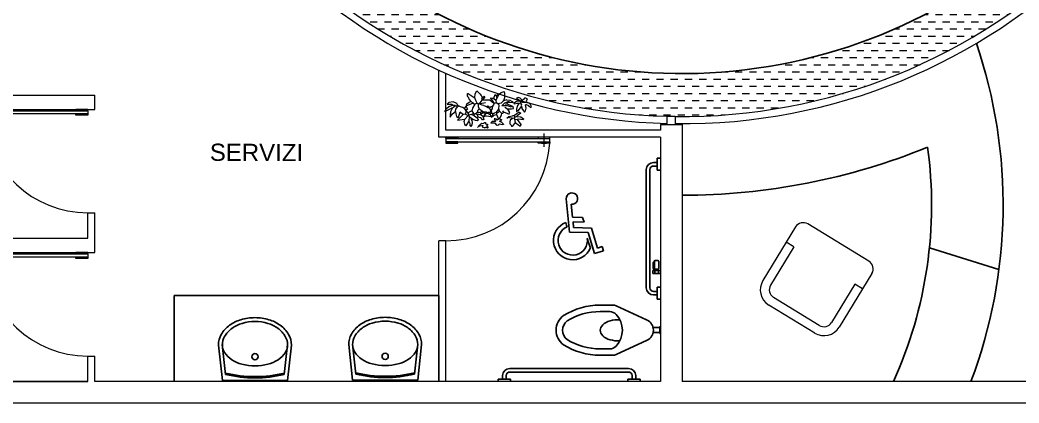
# Model space of a CAD drawing. Header units: millimetres. Extents: x 217.8 to 250.3, y 155.3 to 171.1.
# Drawn here: x 239.22 to 246.2, y 155.95 to 158.63 of the extents above; entities that cross this region are included whole.
import ezdxf

# ---------------------------------------------------------------- set-up
doc = ezdxf.new("R2010")
doc.units = ezdxf.units.MM
for name, color, linetype, lineweight in [('ACQUA', 151, 'Continuous', 20), ('ATTREZZI', 175, 'Continuous', 0), ('MURATURA_sezioni', 5, 'Continuous', 18), ('PORTE_infissi', 252, 'Continuous', 5), ('TESTO', 253, 'Continuous', 25), ('VERDE_giardino', 74, 'Continuous', 9), ('VETRATE', 171, 'Continuous', 9)]:
    doc.layers.add(name, color=color, linetype=linetype, lineweight=lineweight)
for name, color, linetype in [('ARREDI_attrezzature', 175, 'Continuous'), ('PROIEZIONI', 145, 'Continuous'), ('SANITARI', 175, 'Continuous')]:
    doc.layers.add(name, color=color, linetype=linetype)
doc.styles.get("Standard").update_dxf_attribs({"font": 'ARIAL.TTF'})

msp = doc.modelspace()

# ---------------------------------------------------------------- hatches: boundary and pattern name
at = {"layer": 'ACQUA'}
h = msp.add_hatch(dxfattribs=at)
h.set_pattern_fill('DASH', color=256, scale=0.4, style=0)
h.set_pattern_definition([(0, (358.711986, -43.13463), (0.05, 0.05), [0.05, -0.05])])
h.paths.add_polyline_path([(244.3418, 165.9229), (244.3418, 165.6204, -0.174446), (246.5631, 164.4613), (246.7837, 164.6645, 0.17708)])
h.paths.add_polyline_path([(243.3257, 165.9208, 2.20923), (247.8419, 161.9543), (247.5419, 161.9543, -2.193796), (243.3257, 165.6181)])

# ---------------------------------------------------------------- linework, layer by layer
at = {"layer": 'ARREDI_attrezzature'}
msp.add_line((246.0554, 156.8854), (245.5696, 157.0366), dxfattribs=at)
for centre, radius, start, end in [((242.5848, 157.3374), 3.5, 339.37163, 18.79674), ((243.8419, 161.9543), 4.55, 270, 292.153), ((242.5848, 157.3374), 3, 335.73091, 7.71645)]:
    msp.add_arc(centre, radius, start, end, dxfattribs=at)
at = {"layer": 'ATTREZZI'}
for p, q in [((245.1473, 156.9434), (244.7206, 157.204)), ((244.6347, 157.1833), (244.4066, 156.8099)), ((244.6229, 157.044), (244.5696, 157.0766)), ((244.6229, 157.044), (244.46, 156.7774)), ((245.1681, 156.8575), (244.94, 156.4841)), ((245.0496, 156.7834), (244.8867, 156.5167)), ((245.1029, 156.7508), (245.0496, 156.7834)), ((244.8007, 156.496), (244.4807, 156.6914)), ((244.7682, 156.4426), (244.4482, 156.6381))]:
    msp.add_line(p, q, dxfattribs=at)
for centre, radius, start, end in [((244.6881, 157.1507), 0.0625, 58.57993, 148.57993), ((245.1147, 156.8901), 0.0625, 328.57993, 58.57993), ((244.5133, 156.7448), 0.125, 148.57993, 238.57993), ((244.5133, 156.7448), 0.0625, 148.57993, 238.57993), ((244.8333, 156.5493), 0.0625, 238.57993, 328.57993), ((244.8333, 156.5493), 0.125, 238.57993, 328.57993)]:
    msp.add_arc(centre, radius, start, end, dxfattribs=at)
at = {"layer": 'MURATURA_sezioni'}
for p, q in [((242.1419, 157.8091), (242.1419, 158.2784)), ((242.1419, 158.2784), (242.1919, 158.2556)), ((242.1919, 157.8591), (242.1919, 158.2556)), ((238.1904, 158.1043), (239.7391, 158.1043)), ((239.7391, 158.0043), (239.7391, 158.1043)), ((238.1903, 158.0043), (239.7391, 158.0043)), ((243.6919, 157.8974), (243.6919, 157.8591)), ((243.6919, 157.8974), (243.8419, 157.8974)), ((243.8419, 157.8974), (243.8419, 156.1043)), ((243.6919, 157.8591), (242.1919, 157.8591)), ((243.6919, 157.8091), (242.1419, 157.8091)), ((243.6919, 157.8091), (243.6919, 156.1043)), ((243.6919, 157.8091), (243.6919, 156.1043)), ((239.6891, 157.1043), (239.6891, 157.2822)), ((239.6891, 157.2822), (239.7391, 157.2822)), ((239.7391, 157.0043), (239.7391, 157.2822)), ((238.1903, 157.1043), (239.6891, 157.1043)), ((242.1419, 156.1043), (242.1419, 157.0871)), ((242.1919, 157.0871), (242.1419, 157.0871)), ((242.1919, 156.5821), (242.1919, 157.0871)), ((238.1891, 157.0043), (239.7391, 157.0043)), ((242.1419, 156.7043), (242.1419, 156.1043)), ((242.1919, 156.1043), (242.1919, 156.5821)), ((239.6891, 156.1043), (239.6891, 156.2822)), ((239.6891, 156.2822), (239.7391, 156.2822)), ((239.7391, 156.1043), (239.7391, 156.2822)), ((239.6891, 156.1043), (238.1891, 156.1043)), ((238.1891, 156.1043), (239.6891, 156.1043)), ((243.6919, 156.1043), (239.7391, 156.1043)), ((242.1419, 156.1043), (240.2919, 156.1043)), ((247.0159, 156.1043), (243.8419, 156.1043)), ((247.0159, 155.9543), (234.1268, 155.9543))]:
    msp.add_line(p, q, dxfattribs=at)
at = {"layer": 'PORTE_infissi'}
msp.add_line((242.8768, 157.8354), (242.8768, 157.7419), dxfattribs=at)
for points in [[(238.9629, 157.9947), (239.6891, 157.9947), (239.6891, 157.9729), (238.9629, 157.9729)], [(239.6891, 157.9955), (239.6891, 158.0043), (239.6067, 158.0043), (239.6067, 157.9955)], [(239.6891, 157.9721), (239.6891, 157.9634), (239.6067, 157.9634), (239.6067, 157.9721)], [(242.1919, 157.8004), (242.1919, 157.8091), (242.2743, 157.8091), (242.2743, 157.8004)], [(242.918, 157.7996), (242.1919, 157.7996), (242.1919, 157.7778), (242.918, 157.7778)], [(242.1919, 157.777), (242.1919, 157.7682), (242.2743, 157.7682), (242.2743, 157.777)], [(242.918, 157.8004), (242.918, 157.8091), (242.8356, 157.8091), (242.8356, 157.8004)], [(242.918, 157.777), (242.918, 157.7682), (242.8356, 157.7682), (242.8356, 157.777)], [(238.9629, 156.9947), (239.6891, 156.9947), (239.6891, 156.9729), (238.9629, 156.9729)], [(239.6891, 156.9955), (239.6891, 157.0043), (239.6067, 157.0043), (239.6067, 156.9955)], [(239.6891, 156.9721), (239.6891, 156.9634), (239.6067, 156.9634), (239.6067, 156.9721)]]:
    msp.add_lwpolyline(points, close=True, dxfattribs=at)
at = {"layer": 'PORTE_infissi', "color": 2}
msp.add_lwpolyline([(243.7376, 157.8974), (243.7376, 157.9557), (243.7943, 157.9557), (243.7943, 157.8974)], dxfattribs=at)
at = {"layer": 'PORTE_infissi', "const_width": 0.00436}
for points in [[(242.8956, 157.8117), (242.858, 157.8117)], [(242.8956, 157.7656), (242.858, 157.7656)]]:
    msp.add_lwpolyline(points, dxfattribs=at)
at = {"layer": 'PORTE_infissi'}
for centre, start, end in [((239.6891, 158.0093), 183.61892, 270), ((242.1919, 157.8141), 270, 356.38108), ((239.6891, 157.0093), 183.61892, 270)]:
    msp.add_arc(centre, 0.7271, start, end, dxfattribs=at)
at = {"layer": 'PROIEZIONI'}
msp.add_arc((243.8419, 161.9543), 3.7, 42.65313, 0, dxfattribs=at)
at = {"layer": 'SANITARI'}
for p, q in [((243.6669, 157.6336), (243.6419, 157.6336)), ((243.6669, 157.5786), (243.6669, 157.6636)), ((243.6919, 157.6636), (243.6669, 157.6636)), ((243.5919, 156.7586), (243.5919, 157.5836)), ((243.6169, 156.7586), (243.6169, 157.5836)), ((243.6669, 157.6086), (243.6419, 157.6086)), ((243.6919, 157.5786), (243.6669, 157.5786)), ((243.0554, 157.1472), (243.032, 157.3789)), ((243.0767, 157.2506), (243.0679, 157.3416)), ((243.0351, 157.1959), (243.0299, 157.2143)), ((243.0767, 157.2506), (243.1467, 157.2486)), ((243.084, 157.1784), (243.0798, 157.2185)), ((243.0798, 157.2185), (243.1575, 157.2163)), ((243.1467, 157.2486), (243.1575, 157.2163)), ((243.0351, 157.1959), (243.0386, 157.1836)), ((243.0554, 157.1472), (243.1857, 157.1435)), ((243.084, 157.1784), (243.2079, 157.1749)), ((243.1857, 157.1435), (243.2299, 156.9971)), ((243.2079, 157.1749), (243.2499, 157.0359)), ((243.1912, 157.0681), (243.1789, 157.1045)), ((243.2016, 157.0374), (243.1912, 157.0681)), ((243.2299, 156.9971), (243.2929, 157.0171)), ((243.2499, 157.0359), (243.284, 157.0467)), ((243.284, 157.0467), (243.2929, 157.0171)), ((243.6397, 156.8942), (243.6397, 156.9343)), ((243.6441, 156.8796), (243.6441, 156.9387)), ((243.6485, 156.8942), (243.6485, 156.9437)), ((243.6536, 156.9488), (243.6746, 156.9488)), ((243.6796, 156.8942), (243.6796, 156.9437)), ((243.6369, 156.8796), (243.6912, 156.8796)), ((243.6369, 156.8796), (243.6369, 156.859)), ((243.6369, 156.859), (243.6912, 156.859)), ((243.6505, 156.8796), (243.6505, 156.859)), ((243.6746, 156.8892), (243.6536, 156.8892)), ((243.6696, 156.8841), (243.6696, 156.8796)), ((243.6746, 156.8892), (243.6746, 156.8892)), ((243.6776, 156.8796), (243.6776, 156.859)), ((243.6669, 156.7336), (243.6419, 156.7336)), ((243.6919, 156.7636), (243.6669, 156.7636)), ((243.6669, 156.7636), (243.6669, 156.6786)), ((242.1419, 156.7043), (240.2919, 156.7043)), ((240.2919, 156.7043), (240.2919, 156.1043)), ((243.6669, 156.7086), (243.6419, 156.7086)), ((243.6919, 156.6786), (243.6669, 156.6786)), ((243.2684, 156.6373), (243.2684, 156.6373)), ((243.36, 156.6373), (243.2684, 156.6373)), ((243.337, 156.5923), (243.2684, 156.5923)), ((243.5931, 156.5345), (243.381, 156.6327)), ((243.5975, 156.5325), (243.5931, 156.5345)), ((243.6393, 156.4803), (243.6863, 156.4803)), ((243.6397, 156.4462), (243.6863, 156.4462)), ((243.641, 156.4603), (243.641, 156.4644)), ((243.6863, 156.484), (243.6863, 156.4424)), ((243.6909, 156.4886), (243.6919, 156.4886)), ((243.6909, 156.4378), (243.6919, 156.4378)), ((243.6919, 156.4886), (243.6919, 156.4378)), ((240.6295, 156.3622), (240.6525, 156.1532)), ((241.0625, 156.1532), (241.0856, 156.3622)), ((241.5123, 156.3616), (241.5396, 156.1139)), ((241.5392, 156.3645), (241.5623, 156.1555)), ((241.9722, 156.1555), (241.9953, 156.3645)), ((241.9949, 156.1139), (242.0222, 156.3616)), ((243.381, 156.292), (243.5975, 156.3922)), ((240.6026, 156.3592), (240.6299, 156.1116)), ((241.0852, 156.1116), (241.1125, 156.3592)), ((243.2684, 156.3323), (243.337, 156.3323)), ((243.2684, 156.2873), (243.36, 156.2873)), ((242.6378, 156.1955), (243.4678, 156.1955)), ((242.6378, 156.1705), (243.4678, 156.1705)), ((240.6299, 156.1116), (241.0852, 156.1116)), ((241.5396, 156.1139), (241.9949, 156.1139)), ((242.5578, 156.1043), (242.5578, 156.1205)), ((242.6428, 156.1205), (242.5578, 156.1205)), ((242.5878, 156.1205), (242.5878, 156.1455)), ((242.6128, 156.1205), (242.6128, 156.1455)), ((242.6428, 156.1043), (242.6428, 156.1205)), ((243.4628, 156.1043), (243.4628, 156.1205)), ((243.4628, 156.1205), (243.5478, 156.1205)), ((243.4928, 156.1205), (243.4928, 156.1455)), ((243.5178, 156.1205), (243.5178, 156.1455)), ((243.5478, 156.1043), (243.5478, 156.1205))]:
    msp.add_line(p, q, dxfattribs=at)
for centre in [(240.8575, 156.2774), (241.7673, 156.2798)]:
    msp.add_circle(centre, 0.022, dxfattribs=at)
for centre, radius, start, end in [((243.6419, 157.5836), 0.05, 90, 180), ((243.6419, 157.5836), 0.025, 90, 180), ((243.0719, 157.3811), 0.0399, 264.49139, 183.42084), ((243.0778, 157.089), 0.1343, 110.8862, 337.38626), ((243.0778, 157.089), 0.1024, 112.67717, 8.12421), ((243.6448, 156.9343), 0.00503, 96.86812, 180), ((243.6492, 156.9387), 0.00503, 97.28242, 180), ((243.6536, 156.9437), 0.00503, 90, 180), ((243.6746, 156.9437), 0.00503, 360, 90), ((243.6448, 156.8942), 0.00503, 180, 263.13188), ((243.6536, 156.8942), 0.00503, 180, 270), ((243.6746, 156.8841), 0.00503, 90, 180), ((243.6746, 156.8942), 0.00503, 270, 360), ((243.6419, 156.7586), 0.05, 180, 270), ((243.6419, 156.7586), 0.025, 180, 270), ((243.2679, 156.1584), 0.479, 89.93561, 121.98752), ((243.2679, 156.1584), 0.434, 89.93236, 121.81228), ((243.337, 156.5323), 0.06, 42.52281, 90.00001), ((243.36, 156.5873), 0.05, 65.15761, 90), ((243.2601, 156.4618), 0.1644, 318.02884, 42.52281), ((240.8353, 156.282), 0.265, 106.59072, 125.7268), ((240.8353, 156.282), 0.2379, 106.59072, 125.7268), ((240.8575, 156.2074), 0.3428, 90, 106.59072), ((240.8575, 156.2074), 0.3157, 90, 106.59072), ((240.8575, 156.2074), 0.3428, 73.40928, 90), ((240.8575, 156.2074), 0.3157, 73.40928, 90), ((240.8798, 156.282), 0.2379, 54.2732, 73.40928), ((240.8798, 156.282), 0.265, 54.2732, 73.40928), ((241.711, 156.3316), 0.2067, 125.7268, 150.06363), ((241.745, 156.2844), 0.265, 106.59072, 125.7268), ((241.745, 156.2844), 0.2379, 106.59072, 125.7268), ((241.7673, 156.2097), 0.3428, 90, 106.59072), ((241.7673, 156.2097), 0.3157, 90, 106.59072), ((241.7673, 156.2097), 0.3428, 73.40928, 90), ((241.7673, 156.2097), 0.3157, 73.40928, 90), ((241.7895, 156.2844), 0.2379, 54.2732, 73.40928), ((241.7895, 156.2844), 0.265, 54.2732, 73.40928), ((241.8235, 156.3316), 0.2067, 29.93637, 54.2732), ((243.086, 156.4623), 0.125, 125.0968, 234.9032), ((243.086, 156.4623), 0.08, 125.89578, 234.10422), ((243.566, 156.4644), 0.075, 360, 65.15761), ((240.7493, 156.3592), 0.1467, 150.06363, 180), ((240.8013, 156.3293), 0.2067, 125.7268, 150.06363), ((240.8013, 156.3293), 0.1797, 125.7268, 150.06363), ((240.9138, 156.3293), 0.1797, 29.93637, 54.2732), ((240.9138, 156.3293), 0.2067, 29.93637, 54.2732), ((240.9658, 156.3592), 0.1467, 360, 29.93637), ((241.659, 156.3616), 0.1467, 150.06363, 180), ((241.711, 156.3316), 0.1797, 125.7268, 150.06363), ((241.8235, 156.3316), 0.1797, 29.93637, 54.2732), ((241.8755, 156.3616), 0.1467, 360, 29.93637), ((243.566, 156.4603), 0.075, 294.84239, 360), ((243.6909, 156.484), 0.00466, 90, 180), ((243.6909, 156.4424), 0.00466, 180, 270), ((240.7493, 156.3592), 0.1197, 150.06363, 180), ((240.9658, 156.3592), 0.1197, 360, 29.93637), ((241.659, 156.3616), 0.1197, 150.06363, 180), ((241.6348, 156.3616), 0.0955, 180, 212.94672), ((241.8755, 156.3616), 0.1197, 360, 29.93637), ((241.8997, 156.3616), 0.0955, 327.05328, 360), ((243.2679, 156.7663), 0.479, 238.01248, 270.06439), ((243.2679, 156.7663), 0.434, 238.18772, 270.06764), ((240.7251, 156.3592), 0.0955, 180, 212.94672), ((240.7884, 156.4003), 0.1709, 212.94672, 237.416), ((240.9266, 156.4003), 0.1709, 302.584, 327.05328), ((240.9899, 156.3592), 0.0955, 327.05328, 360), ((241.6982, 156.4026), 0.1709, 212.94672, 237.416), ((241.8363, 156.4026), 0.1709, 302.584, 327.05328), ((243.337, 156.3923), 0.06, 269.99999, 317.47719), ((243.36, 156.3373), 0.05, 270, 294.84239), ((240.8302, 156.4655), 0.2484, 237.416, 255.17182), ((240.8575, 156.5689), 0.3553, 255.17182, 270), ((240.8575, 156.5689), 0.3553, 270, 284.82818), ((240.8849, 156.4655), 0.2484, 284.82818, 302.584), ((241.7399, 156.4679), 0.2484, 237.416, 255.17182), ((241.7673, 156.5712), 0.3553, 255.17182, 270), ((241.7673, 156.5712), 0.3553, 270, 284.82818), ((241.7946, 156.4679), 0.2484, 284.82818, 302.584), ((240.8575, 157.0338), 0.8952, 256.69295, 270), ((240.8575, 157.0338), 0.9042, 256.89648, 270), ((240.8575, 157.0338), 0.8952, 270, 283.30705), ((240.8575, 157.0338), 0.9042, 270, 283.10352), ((241.7673, 157.0362), 0.8952, 256.69295, 270), ((241.7673, 157.0362), 0.9042, 256.89648, 270), ((241.7673, 157.0362), 0.8952, 270, 283.30705), ((241.7673, 157.0362), 0.9042, 270, 283.10352), ((242.6378, 156.1455), 0.05, 90, 180), ((242.6378, 156.1455), 0.025, 90, 180), ((243.4678, 156.1455), 0.05, 0, 90), ((243.4678, 156.1455), 0.025, 0, 90)]:
    msp.add_arc(centre, radius, start, end, dxfattribs=at)
msp.add_ellipse((243.3973, 156.4618), major_axis=(-0.1278, 0), ratio=0.579882, start_param=4.637148, end_param=7.929222, dxfattribs=at)
at = {"layer": 'VERDE_giardino'}
for p, q in [((242.3416, 158.114), (242.3482, 158.114)), ((242.342, 158.1085), (242.3416, 158.114)), ((242.3435, 158.0989), (242.342, 158.1085)), ((242.3482, 158.114), (242.3897, 158.0875)), ((242.393, 158.0858), (242.3953, 158.1125)), ((242.3953, 158.1125), (242.4082, 158.1324)), ((242.4082, 158.1324), (242.4288, 158.1133)), ((242.4288, 158.1133), (242.4379, 158.1013)), ((242.5339, 158.1057), (242.5256, 158.0875)), ((242.5438, 158.0991), (242.5339, 158.1057)), ((242.5438, 158.0991), (242.5571, 158.1107)), ((242.5488, 158.0842), (242.5635, 158.1109)), ((242.5571, 158.1107), (242.5637, 158.1107)), ((242.5635, 158.1109), (242.5779, 158.122)), ((242.5779, 158.122), (242.5993, 158.1292)), ((242.5993, 158.1292), (242.6015, 158.1133)), ((242.6015, 158.1133), (242.6, 158.0846)), ((242.2132, 158.0521), (242.1999, 158.0406)), ((242.2004, 158.0411), (242.2339, 158.0411)), ((242.2424, 158.0559), (242.2132, 158.0521)), ((242.2339, 158.0411), (242.2405, 158.0345)), ((242.2676, 158.0453), (242.2424, 158.0559)), ((242.2676, 158.0453), (242.2703, 158.0328)), ((242.3333, 158.0245), (242.339, 158.0423)), ((242.339, 158.0423), (242.3534, 158.0551)), ((242.3814, 158.0477), (242.3433, 158.0311)), ((242.3482, 158.0908), (242.3435, 158.0989)), ((242.3482, 158.0908), (242.3532, 158.0742)), ((242.3532, 158.0742), (242.3648, 158.0593)), ((242.3534, 158.0551), (242.3648, 158.0593)), ((242.3648, 158.0593), (242.3814, 158.0494)), ((242.393, 158.0394), (242.3764, 158.0129)), ((242.3814, 158.0494), (242.3814, 158.0477)), ((242.3814, 158.0477), (242.393, 158.0394)), ((242.3897, 158.0875), (242.393, 158.0858)), ((242.4014, 158.0662), (242.393, 158.0858)), ((242.393, 158.0394), (242.3998, 158.0455)), ((242.3998, 158.0455), (242.4112, 158.0477)), ((242.4112, 158.0477), (242.4014, 158.0662)), ((242.4112, 158.0477), (242.4179, 158.0411)), ((242.4212, 158.0444), (242.4179, 158.0411)), ((242.4179, 158.0411), (242.4179, 158.0245)), ((242.4295, 158.0444), (242.4212, 158.0444)), ((242.4427, 158.0676), (242.4295, 158.0494)), ((242.4295, 158.0494), (242.4311, 158.0461)), ((242.4311, 158.0461), (242.4295, 158.0444)), ((242.4341, 158.0391), (242.4295, 158.0444)), ((242.4311, 158.0461), (242.4676, 158.0527)), ((242.4455, 158.0327), (242.4341, 158.0391)), ((242.4379, 158.1013), (242.4444, 158.0875)), ((242.4444, 158.0875), (242.4394, 158.0742)), ((242.4394, 158.0742), (242.4427, 158.0676)), ((242.4427, 158.0676), (242.4444, 158.0676)), ((242.4444, 158.0875), (242.4593, 158.0974)), ((242.4643, 158.0925), (242.4444, 158.0676)), ((242.4444, 158.0676), (242.446, 158.0676)), ((242.4997, 158.0676), (242.446, 158.0676)), ((242.4593, 158.0974), (242.4643, 158.0925)), ((242.5256, 158.0461), (242.4997, 158.0676)), ((242.5057, 158.0792), (242.5007, 158.0809)), ((242.5256, 158.0809), (242.5057, 158.0792)), ((242.5057, 158.0792), (242.5284, 158.0452)), ((242.5256, 158.0444), (242.5239, 158.0345)), ((242.5256, 158.0875), (242.5256, 158.0809)), ((242.5256, 158.0809), (242.5405, 158.0693)), ((242.5256, 158.0444), (242.5256, 158.0461)), ((242.5438, 158.0494), (242.5284, 158.0452)), ((242.5488, 158.0842), (242.5405, 158.0693)), ((242.5405, 158.0693), (242.5438, 158.0494)), ((242.5438, 158.0991), (242.5455, 158.0875)), ((242.5554, 158.0427), (242.5438, 158.0494)), ((242.5455, 158.0875), (242.5488, 158.0842)), ((242.5786, 158.0477), (242.5554, 158.0427)), ((242.5554, 158.0427), (242.5637, 158.0328)), ((242.5952, 158.0643), (242.5786, 158.0477)), ((242.5834, 158.0299), (242.6033, 158.0497)), ((242.6, 158.0846), (242.5952, 158.0643)), ((242.6184, 158.0709), (242.5952, 158.0643)), ((242.5952, 158.0643), (242.5952, 158.066)), ((242.6033, 158.0497), (242.6256, 158.0599)), ((242.6168, 158.0427), (242.6068, 158.0378)), ((242.6201, 158.0477), (242.6168, 158.0427)), ((242.6168, 158.0427), (242.63, 158.0378)), ((242.6184, 158.0709), (242.6388, 158.0678)), ((242.625, 158.0494), (242.6201, 158.0477)), ((242.6598, 158.0527), (242.625, 158.0494)), ((242.6256, 158.0599), (242.636, 158.0589)), ((242.63, 158.0378), (242.6516, 158.0295)), ((242.6388, 158.0678), (242.6548, 158.0582)), ((242.6548, 158.0582), (242.6598, 158.0527)), ((242.6598, 158.0527), (242.6648, 158.051)), ((242.684, 158.0601), (242.6691, 158.0485)), ((242.6691, 158.0485), (242.6691, 158.0402)), ((242.6899, 158.0456), (242.6691, 158.0402)), ((242.7089, 158.0617), (242.684, 158.0601)), ((242.6975, 158.0863), (242.6857, 158.0833)), ((242.6857, 158.0833), (242.7089, 158.065)), ((242.7022, 158.0452), (242.6884, 158.0257)), ((242.7022, 158.0452), (242.6899, 158.0456)), ((242.7112, 158.0831), (242.6975, 158.0863)), ((242.7138, 158.0468), (242.7022, 158.0452)), ((242.7089, 158.065), (242.7089, 158.0617)), ((242.7089, 158.0617), (242.7155, 158.0518)), ((242.7205, 158.0733), (242.7112, 158.0831)), ((242.7155, 158.0518), (242.7138, 158.0468)), ((242.7138, 158.0468), (242.7188, 158.0352)), ((242.7271, 158.0551), (242.7155, 158.0518)), ((242.7188, 158.0352), (242.7171, 158.0302)), ((242.7254, 158.0667), (242.7205, 158.0733)), ((242.7337, 158.0733), (242.7254, 158.0667)), ((242.7254, 158.0667), (242.7271, 158.0551)), ((242.7271, 158.0551), (242.7536, 158.0551)), ((242.7416, 158.0815), (242.7337, 158.0733)), ((242.7508, 158.0823), (242.7416, 158.0815)), ((242.752, 158.0385), (242.7486, 158.0352)), ((242.7523, 158.0129), (242.7486, 158.0352)), ((242.7602, 158.0783), (242.7508, 158.0823)), ((242.7602, 158.0783), (242.752, 158.0584)), ((242.752, 158.0584), (242.7536, 158.0551)), ((242.752, 158.0385), (242.7698, 158.0313)), ((242.7728, 158.048), (242.7536, 158.0551)), ((242.7835, 158.0392), (242.7728, 158.048)), ((242.7901, 158.0236), (242.7835, 158.0392)), ((242.2322, 158.0129), (242.1829, 157.9873)), ((242.1941, 158.0096), (242.1829, 157.9873)), ((242.1938, 158.0088), (242.212, 158.0253)), ((242.212, 158.0253), (242.2405, 158.0345)), ((242.2242, 157.9859), (242.2205, 157.9668)), ((242.2205, 157.9668), (242.2217, 157.949)), ((242.2217, 157.949), (242.2375, 157.9732)), ((242.2355, 158.0096), (242.2242, 157.9859)), ((242.2355, 158.0096), (242.2322, 158.0129)), ((242.2587, 158.0278), (242.2355, 158.0096)), ((242.2375, 157.9732), (242.2594, 157.9884)), ((242.2405, 158.0345), (242.2538, 158.0328)), ((242.2538, 158.0328), (242.2587, 158.0278)), ((242.2587, 158.0278), (242.267, 158.0278)), ((242.2594, 157.9884), (242.2621, 158.005)), ((242.2594, 157.9884), (242.2606, 157.9719)), ((242.2606, 157.9719), (242.2667, 157.9554)), ((242.2621, 158.005), (242.2734, 158.0216)), ((242.2703, 158.0328), (242.267, 158.0278)), ((242.2737, 158.0212), (242.267, 158.0278)), ((242.281, 158.0257), (242.27, 158.0334)), ((242.3134, 157.9682), (242.2734, 157.9281)), ((242.2821, 158.0254), (242.2737, 158.0212)), ((242.2792, 157.9481), (242.2919, 157.9881)), ((242.3011, 158.0203), (242.281, 158.0257)), ((242.2919, 157.9881), (242.3101, 157.9698)), ((242.3101, 158.0162), (242.3011, 158.0203)), ((242.3184, 158.0113), (242.3101, 158.0162)), ((242.3101, 157.9698), (242.3134, 157.9682)), ((242.3283, 157.9698), (242.3134, 157.9682)), ((242.3333, 158.0262), (242.3184, 158.0113)), ((242.3184, 158.0113), (242.3267, 158.0013)), ((242.3267, 158.0013), (242.33, 157.9914)), ((242.34, 158.0013), (242.3267, 158.0013)), ((242.33, 157.9914), (242.3283, 157.9698)), ((242.3283, 157.9698), (242.3466, 157.9615)), ((242.3359, 157.9905), (242.33, 157.9914)), ((242.3333, 158.0262), (242.3333, 158.0245)), ((242.3333, 158.0245), (242.3433, 158.0063)), ((242.3433, 158.0311), (242.335, 158.0278)), ((242.3428, 157.9857), (242.3359, 157.9905)), ((242.3433, 158.0063), (242.34, 158.0013)), ((242.3482, 157.9781), (242.3428, 157.9857)), ((242.3549, 157.9847), (242.3482, 157.9781)), ((242.3482, 157.9781), (242.3516, 157.9632)), ((242.3714, 157.9682), (242.3516, 157.9632)), ((242.3731, 157.9947), (242.3549, 157.9847)), ((242.3847, 157.9748), (242.3714, 157.9682)), ((242.3714, 157.9682), (242.383, 157.9632)), ((242.3764, 158.0129), (242.3731, 157.9947)), ((242.3731, 157.9947), (242.3847, 157.9748)), ((242.3847, 157.9748), (242.3897, 157.9698)), ((242.3897, 157.9698), (242.3864, 157.9632)), ((242.4013, 157.9748), (242.3897, 157.9698)), ((242.4096, 157.9847), (242.4013, 157.9748)), ((242.4013, 157.9748), (242.4096, 157.9682)), ((242.4129, 157.993), (242.4096, 157.9847)), ((242.4096, 157.9847), (242.4245, 157.9847)), ((242.4145, 157.9715), (242.4096, 157.9682)), ((242.4096, 157.9682), (242.4162, 157.9499)), ((242.4162, 157.998), (242.4129, 157.993)), ((242.4278, 157.9665), (242.4145, 157.9715)), ((242.4212, 158.0096), (242.4162, 157.998)), ((242.4179, 158.0245), (242.4212, 158.0129)), ((242.4212, 158.0129), (242.4212, 158.0096)), ((242.4212, 158.0096), (242.4477, 157.9914)), ((242.4245, 157.9847), (242.4328, 157.9814)), ((242.4361, 157.9698), (242.4278, 157.9665)), ((242.446, 157.9897), (242.4328, 157.9814)), ((242.4328, 157.9814), (242.4344, 157.9731)), ((242.4344, 157.9731), (242.4361, 157.9698)), ((242.4493, 157.9781), (242.4361, 157.9698)), ((242.4361, 157.9698), (242.4361, 157.9682)), ((242.4361, 157.9682), (242.451, 157.9549)), ((242.4576, 158.0311), (242.4455, 158.0327)), ((242.4477, 157.9914), (242.446, 157.9897)), ((242.446, 157.9897), (242.4477, 157.9814)), ((242.4477, 157.9914), (242.4576, 157.9881)), ((242.4477, 157.9814), (242.4493, 157.9781)), ((242.451, 157.9765), (242.4493, 157.9781)), ((242.4609, 157.9831), (242.451, 157.9765)), ((242.4659, 157.9698), (242.451, 157.9549)), ((242.4576, 158.0311), (242.4759, 158.0245)), ((242.4576, 157.9881), (242.4643, 157.9881)), ((242.4576, 157.9881), (242.4609, 157.9831)), ((242.4643, 157.9881), (242.4609, 157.9831)), ((242.4609, 157.9831), (242.4609, 157.9814)), ((242.4609, 157.9814), (242.4659, 157.9698)), ((242.4643, 157.9881), (242.4709, 157.9864)), ((242.4775, 157.9765), (242.4659, 157.9698)), ((242.4709, 157.9864), (242.4875, 157.9814)), ((242.4709, 157.9864), (242.4775, 157.9765)), ((242.4759, 158.0245), (242.4842, 158.0278)), ((242.4759, 158.0245), (242.4858, 158.0179)), ((242.4775, 157.9765), (242.4858, 157.9765)), ((242.4842, 158.0278), (242.4908, 158.0245)), ((242.4858, 158.0179), (242.4891, 158.0179)), ((242.4875, 157.9814), (242.4858, 157.9765)), ((242.4858, 157.9765), (242.4958, 157.9698)), ((242.4974, 157.9831), (242.4875, 157.9814)), ((242.4908, 158.0245), (242.4891, 158.0179)), ((242.4891, 158.0179), (242.4958, 158.0129)), ((242.5057, 158.0229), (242.4958, 158.0129)), ((242.4958, 158.0129), (242.4991, 158.0046)), ((242.4958, 157.9698), (242.5007, 157.9682)), ((242.5024, 157.9881), (242.4974, 157.9831)), ((242.4974, 157.9831), (242.504, 157.9731)), ((242.4991, 158.0046), (242.504, 157.998)), ((242.504, 157.9731), (242.5007, 157.9682)), ((242.5007, 157.9682), (242.5074, 157.9516)), ((242.504, 157.998), (242.5024, 157.9881)), ((242.504, 157.998), (242.509, 157.998)), ((242.5107, 157.9798), (242.504, 157.9731)), ((242.514, 158.0229), (242.5057, 158.0229)), ((242.514, 158.0104), (242.509, 157.998)), ((242.509, 157.998), (242.5107, 157.9798)), ((242.5107, 157.9798), (242.5206, 157.9731)), ((242.5206, 157.9715), (242.5107, 157.9499)), ((242.5223, 158.0328), (242.514, 158.0229)), ((242.514, 158.0229), (242.514, 158.0104)), ((242.5306, 157.9781), (242.5206, 157.9715)), ((242.5206, 157.9731), (242.5206, 157.9715)), ((242.5239, 158.0345), (242.5223, 158.0328)), ((242.5241, 157.9611), (242.5362, 157.9666)), ((242.5422, 157.9814), (242.5306, 157.9781)), ((242.5362, 157.9666), (242.5455, 157.9682)), ((242.5455, 157.9897), (242.5422, 157.9814)), ((242.5422, 157.9814), (242.5455, 157.9798)), ((242.5488, 157.9914), (242.5455, 157.9897)), ((242.5455, 157.9914), (242.5455, 157.9897)), ((242.5455, 157.9798), (242.5455, 157.9682)), ((242.5521, 157.9798), (242.5455, 157.9798)), ((242.5455, 157.9682), (242.5587, 157.9367)), ((242.5554, 157.9997), (242.5488, 157.9914)), ((242.5571, 157.9831), (242.5521, 157.9798)), ((242.5604, 158.0063), (242.5554, 158.0013)), ((242.5554, 158.0013), (242.5554, 157.9997)), ((242.5654, 157.9914), (242.5571, 157.9831)), ((242.5604, 158.0063), (242.5637, 158.0328)), ((242.5604, 158.0063), (242.5604, 158.0013)), ((242.5604, 158.0013), (242.5654, 157.9914)), ((242.5654, 157.9914), (242.5819, 157.9748)), ((242.5734, 157.9487), (242.5807, 157.9653)), ((242.5807, 157.9653), (242.5819, 157.9748)), ((242.5886, 157.9748), (242.5819, 157.9748)), ((242.6219, 158.0278), (242.5834, 158.0299)), ((242.5935, 157.9881), (242.5886, 157.9947)), ((242.5935, 157.9881), (242.5886, 157.9748)), ((242.5935, 157.9881), (242.6333, 157.9715)), ((242.6217, 158.0063), (242.6035, 158.0162)), ((242.6217, 158.0063), (242.6234, 158.0079)), ((242.6217, 158.0063), (242.6366, 157.9814)), ((242.6502, 158.0193), (242.6219, 158.0278)), ((242.6234, 158.0079), (242.6499, 158.0079)), ((242.6333, 157.9715), (242.6366, 157.9814)), ((242.6499, 158.0079), (242.6648, 158.0096)), ((242.6516, 158.0295), (242.6615, 158.0212)), ((242.6648, 158.0096), (242.6615, 158.0212)), ((242.7046, 157.9847), (242.6714, 157.9615)), ((242.6884, 158.0257), (242.6838, 158.0066)), ((242.6838, 158.0066), (242.684, 157.9921)), ((242.684, 157.9921), (242.6873, 157.9888)), ((242.6873, 157.9888), (242.6857, 157.9871)), ((242.6939, 157.9938), (242.6873, 157.9888)), ((242.7162, 157.9765), (242.6897, 157.9599)), ((242.7188, 158.0269), (242.6939, 157.9938)), ((242.7046, 157.9847), (242.7162, 157.9765)), ((242.7171, 158.0302), (242.7188, 158.0269)), ((242.7188, 158.0269), (242.7219, 158.0113)), ((242.7219, 158.0113), (242.7403, 157.9855)), ((242.7404, 157.9855), (242.747, 157.9938)), ((242.747, 157.9938), (242.7523, 158.0129)), ((242.7698, 158.0313), (242.7851, 158.017)), ((242.7851, 158.017), (242.7901, 158.0236)), ((242.2667, 157.9554), (242.2776, 157.9477)), ((242.2734, 157.9281), (242.3217, 157.9367)), ((242.3197, 157.9191), (242.3234, 157.935)), ((242.3231, 157.9008), (242.3197, 157.9191)), ((242.3217, 157.9367), (242.3234, 157.935)), ((242.331, 157.8892), (242.3231, 157.9008)), ((242.3466, 157.9615), (242.3234, 157.935)), ((242.3499, 157.9184), (242.331, 157.8892)), ((242.3466, 157.9615), (242.3499, 157.9615)), ((242.3516, 157.9632), (242.3499, 157.9615)), ((242.3499, 157.9615), (242.3549, 157.9549)), ((242.3516, 157.9218), (242.3499, 157.9184)), ((242.3549, 157.9549), (242.3516, 157.9218)), ((242.3516, 157.9218), (242.3565, 157.9129)), ((242.3549, 157.9549), (242.3714, 157.9416)), ((242.3565, 157.9129), (242.3594, 157.9022)), ((242.3594, 157.9022), (242.3598, 157.8952)), ((242.3681, 157.8853), (242.375, 157.8957)), ((242.3714, 157.9416), (242.3792, 157.9361)), ((242.3714, 157.9416), (242.3714, 157.94)), ((242.3714, 157.9334), (242.3714, 157.94)), ((242.3758, 157.9254), (242.3714, 157.9334)), ((242.375, 157.8957), (242.3778, 157.9123)), ((242.3778, 157.9123), (242.3758, 157.9254)), ((242.3792, 157.9361), (242.3965, 157.9292)), ((242.383, 157.9632), (242.3864, 157.9632)), ((242.3864, 157.9632), (242.4062, 157.9466)), ((242.3965, 157.9292), (242.4145, 157.9267)), ((242.4062, 157.9466), (242.4096, 157.9466)), ((242.4162, 157.9499), (242.4096, 157.9466)), ((242.4096, 157.9466), (242.4129, 157.9383)), ((242.4129, 157.9383), (242.4162, 157.9317)), ((242.4129, 157.9267), (242.4145, 157.9267)), ((242.4162, 157.9317), (242.4145, 157.9267)), ((242.4145, 157.9267), (242.4162, 157.9234)), ((242.433, 157.945), (242.4162, 157.9499)), ((242.4311, 157.8969), (242.4195, 157.8869)), ((242.4361, 157.9019), (242.4311, 157.8969)), ((242.4398, 157.9405), (242.433, 157.945)), ((242.4377, 157.9052), (242.4361, 157.9035)), ((242.4361, 157.9035), (242.4361, 157.9019)), ((242.4377, 157.9052), (242.4411, 157.9085)), ((242.4477, 157.9317), (242.4398, 157.9405)), ((242.4411, 157.9085), (242.4491, 157.9064)), ((242.4527, 157.93), (242.4477, 157.9317)), ((242.4491, 157.9064), (242.4556, 157.9085)), ((242.451, 157.9549), (242.4527, 157.9499)), ((242.4667, 157.9559), (242.4525, 157.9503)), ((242.4527, 157.9499), (242.456, 157.9334)), ((242.456, 157.9334), (242.4527, 157.93)), ((242.4556, 157.9085), (242.4593, 157.9118)), ((242.4593, 157.9118), (242.4676, 157.9118)), ((242.4742, 157.9566), (242.4667, 157.9559)), ((242.4676, 157.9118), (242.4676, 157.9035)), ((242.4676, 157.9035), (242.4808, 157.9019)), ((242.5074, 157.9516), (242.4742, 157.9566)), ((242.4842, 157.8969), (242.4742, 157.8919)), ((242.4808, 157.9019), (242.4842, 157.8969)), ((242.4875, 157.8952), (242.4842, 157.8969)), ((242.5156, 157.9184), (242.5057, 157.9101)), ((242.5057, 157.9101), (242.5074, 157.9068)), ((242.5074, 157.9516), (242.5107, 157.9499)), ((242.5355, 157.9085), (242.5074, 157.9068)), ((242.5107, 157.9499), (242.5241, 157.9611)), ((242.5355, 157.9184), (242.5156, 157.9184)), ((242.5368, 157.9391), (242.5289, 157.9383)), ((242.5289, 157.9383), (242.5372, 157.9218)), ((242.5372, 157.9218), (242.5355, 157.9184)), ((242.5488, 157.8919), (242.5355, 157.9085)), ((242.5445, 157.9359), (242.5368, 157.9391)), ((242.5504, 157.9284), (242.5445, 157.9359)), ((242.5587, 157.9367), (242.5504, 157.9284)), ((242.567, 157.9383), (242.5587, 157.9367)), ((242.5621, 157.8985), (242.567, 157.9035)), ((242.5621, 157.8936), (242.5621, 157.8985)), ((242.5654, 157.9218), (242.5731, 157.9248)), ((242.572, 157.9168), (242.5654, 157.9218)), ((242.567, 157.9383), (242.5734, 157.9487)), ((242.567, 157.9383), (242.5819, 157.9317)), ((242.567, 157.9035), (242.5761, 157.9005)), ((242.5752, 157.9162), (242.572, 157.9168)), ((242.5731, 157.9248), (242.5789, 157.928)), ((242.5819, 157.9126), (242.5752, 157.9162)), ((242.5761, 157.9005), (242.5859, 157.8996)), ((242.5789, 157.928), (242.5819, 157.9317)), ((242.5895, 157.906), (242.5819, 157.9126)), ((242.5859, 157.8996), (242.5935, 157.9002)), ((242.5935, 157.9002), (242.5895, 157.906)), ((242.5935, 157.9002), (242.5952, 157.8985)), ((242.6183, 157.9434), (242.6305, 157.9554)), ((242.6366, 157.9466), (242.6183, 157.9434)), ((242.6305, 157.9554), (242.6565, 157.9599)), ((242.6366, 157.9466), (242.6532, 157.945)), ((242.6416, 157.9284), (242.6381, 157.9171)), ((242.6381, 157.9171), (242.6388, 157.9028)), ((242.6388, 157.9028), (242.6466, 157.8936)), ((242.6565, 157.94), (242.6416, 157.9284)), ((242.6532, 157.945), (242.6565, 157.94)), ((242.6748, 157.9118), (242.6549, 157.8853)), ((242.6681, 157.9599), (242.6565, 157.9599)), ((242.6681, 157.9416), (242.6565, 157.94)), ((242.6698, 157.9615), (242.6681, 157.9599)), ((242.6681, 157.9615), (242.6681, 157.9599)), ((242.6681, 157.9615), (242.6698, 157.9615)), ((242.6681, 157.9599), (242.6681, 157.9582)), ((242.6681, 157.9582), (242.6731, 157.9499)), ((242.6731, 157.9499), (242.6681, 157.9416)), ((242.6681, 157.9416), (242.6714, 157.9367)), ((242.6698, 157.9615), (242.6714, 157.9615)), ((242.6714, 157.9367), (242.6897, 157.9334)), ((242.6714, 157.9367), (242.6748, 157.9118)), ((242.6864, 157.9549), (242.6731, 157.9499)), ((242.6748, 157.9118), (242.7013, 157.8936)), ((242.6897, 157.9599), (242.6864, 157.9549)), ((242.6864, 157.9549), (242.7145, 157.9532)), ((242.698, 157.935), (242.6897, 157.9334)), ((242.6897, 157.9334), (242.7145, 157.8985)), ((242.7311, 157.9317), (242.698, 157.935)), ((242.7145, 157.8985), (242.7096, 157.8853)), ((242.7145, 157.9532), (242.7344, 157.9383)), ((242.7344, 157.9383), (242.7311, 157.9317)), ((242.3681, 157.8853), (242.3598, 157.8952)), ((242.4195, 157.8853), (242.4129, 157.877)), ((242.4195, 157.8853), (242.4293, 157.8892)), ((242.4195, 157.8869), (242.4195, 157.8853)), ((242.4293, 157.8892), (242.4415, 157.891)), ((242.4415, 157.891), (242.4493, 157.8919)), ((242.4493, 157.8919), (242.4477, 157.882)), ((242.4477, 157.882), (242.4477, 157.8803)), ((242.4477, 157.8803), (242.4593, 157.8787)), ((242.4593, 157.8787), (242.4626, 157.8737)), ((242.4626, 157.8737), (242.4658, 157.8785)), ((242.4658, 157.8785), (242.4715, 157.8803)), ((242.4715, 157.8803), (242.4783, 157.8791)), ((242.4742, 157.8919), (242.4858, 157.8787)), ((242.4783, 157.8791), (242.4825, 157.8737)), ((242.4858, 157.8787), (242.4825, 157.8737)), ((242.5621, 157.8936), (242.5488, 157.8919)), ((242.6466, 157.8936), (242.6499, 157.8836)), ((242.6549, 157.8853), (242.6499, 157.8836)), ((242.7013, 157.8936), (242.7096, 157.8853))]:
    msp.add_line(p, q, dxfattribs=at)
for centre, start, end in [((242.2676, 158.0453), 12.80429, 67.53328), ((242.4997, 158.0676), 49.84401, 89.64699)]:
    msp.add_arc(centre, 0.000000207, start, end, dxfattribs=at)
at = {"layer": 'VETRATE'}
for radius, start, end in [(4, 269.31802, 0), (4.05, 269.32644, 359.29263), (4, 224.25705, 268.50634), (4.05, 224.2555, 268.52479)]:
    msp.add_arc((243.8419, 161.9543), radius, start, end, dxfattribs=at)

# ---------------------------------------------------------------- texts
at = {"layer": 'TESTO'}
msp.add_text('SERVIZI', height=0.12, rotation=359.78047, dxfattribs=at).set_placement((240.5419, 157.645))

doc.saveas('drawing.dxf')
